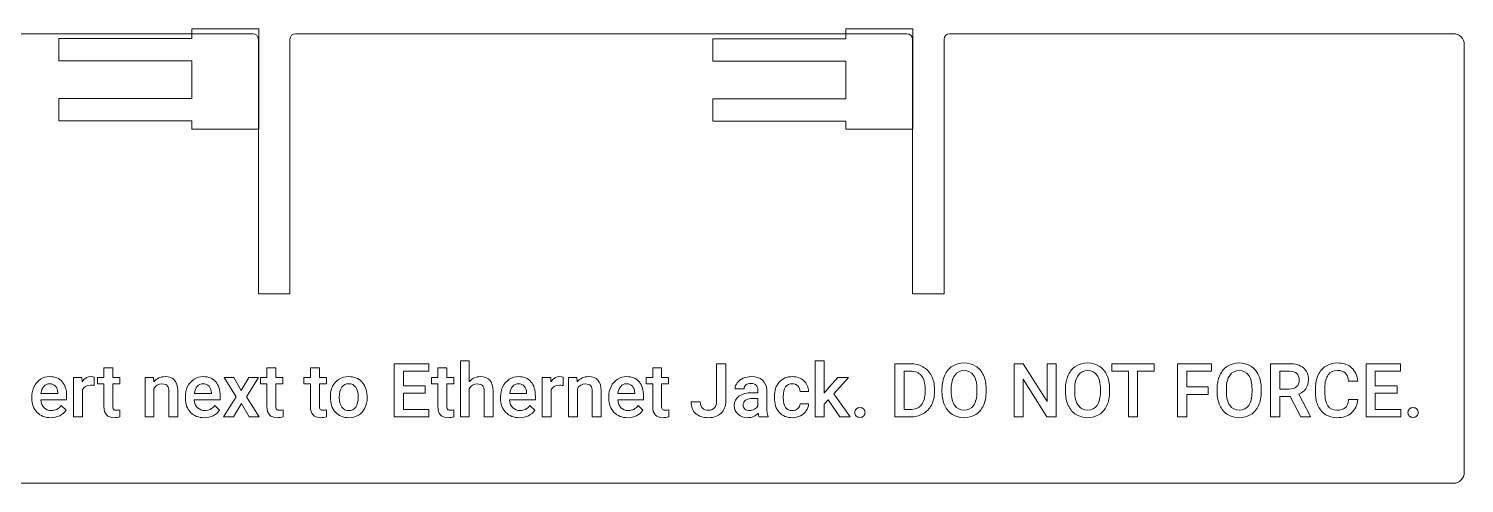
# Model space of a CAD drawing. Header units: millimetres. Extents: x -17 to 102, y 17 to 38.
# Drawn here: x 38.2 to 102.5, y 17.5 to 37.8 of the extents above; entities that cross this region are included whole.
import ezdxf

# ---------------------------------------------------------------- set-up
doc = ezdxf.new("R2010")
doc.units = ezdxf.units.MM
doc.header["$MEASUREMENT"] = 0
doc.layers.add('Layer 1', color=7, linetype='Continuous')

# ---------------------------------------------------------------- blocks, each defined once
blk = doc.blocks.new('block 2')
at = {"layer": 'Layer 1', "color": 5, "lineweight": 9}
blk.add_lwpolyline([(68.853, 34.651), (68.853, 33.651), (74.803, 33.651), (74.803, 33.288), (77.803, 33.288), (77.803, 37.774), (74.803, 37.774), (74.803, 37.335), (68.853, 37.335), (68.853, 36.335), (74.803, 36.335), (74.803, 34.651), (68.853, 34.651)], dxfattribs=at)
blk = doc.blocks.new('block 3')
at = {"layer": 'Layer 1', "color": 5, "lineweight": 9}
blk.add_lwpolyline([(39.579, 34.658), (39.579, 33.658), (45.529, 33.658), (45.529, 33.295), (48.529, 33.295), (48.529, 37.782), (45.529, 37.782), (45.529, 37.343), (39.58, 37.343), (39.58, 36.343), (45.529, 36.343), (45.529, 34.658), (39.579, 34.658)], dxfattribs=at)

msp = doc.modelspace()

# ---------------------------------------------------------------- linework, layer by layer
at = {"layer": 'Layer 1', "color": 1, "lineweight": 9}
for points in [[(55.976, 21.481), (54.998, 21.481), (54.998, 20.748), (56.142, 20.748), (56.142, 20.417), (54.584, 20.417), (54.584, 22.8), (56.13, 22.8), (56.13, 22.466), (54.998, 22.466), (54.998, 21.808), (55.976, 21.808), (55.976, 21.481)], [(74.007, 21.177), (73.83, 20.995), (73.83, 20.417), (73.432, 20.417), (73.432, 22.931), (73.83, 22.931), (73.83, 21.481), (73.954, 21.637), (74.443, 22.188), (74.921, 22.188), (74.264, 21.45), (74.991, 20.417), (74.532, 20.417), (74.007, 21.177)], [(84.218, 20.417), (83.804, 20.417), (82.742, 22.108), (82.742, 20.417), (82.328, 20.417), (82.328, 22.8), (82.742, 22.8), (83.807, 21.103), (83.807, 22.8), (84.218, 22.8), (84.218, 20.417)], [(88.603, 22.466), (87.861, 22.466), (87.861, 20.417), (87.45, 20.417), (87.45, 22.466), (86.713, 22.466), (86.713, 22.8), (88.603, 22.8), (88.603, 22.466)], [(91.025, 21.427), (90.067, 21.427), (90.067, 20.417), (89.652, 20.417), (89.652, 22.8), (91.166, 22.8), (91.166, 22.466), (90.067, 22.466), (90.067, 21.758), (91.025, 21.758), (91.025, 21.427)], [(99.479, 21.481), (98.5, 21.481), (98.5, 20.748), (99.644, 20.748), (99.644, 20.417), (98.086, 20.417), (98.086, 22.8), (99.633, 22.8), (99.633, 22.466), (98.5, 22.466), (98.5, 21.808), (99.479, 21.808), (99.479, 21.481)], [(47.739, 21.605), (48.076, 22.188), (48.518, 22.188), (47.976, 21.316), (48.536, 20.417), (48.097, 20.417), (47.744, 21.023), (47.392, 20.417), (46.95, 20.417), (47.51, 21.316), (46.969, 22.188), (47.408, 22.188), (47.739, 21.605)]]:
    msp.add_lwpolyline(points, dxfattribs=at)
at = {"layer": 'Layer 1', "color": 7, "lineweight": 9}
msp.add_open_spline([(101.982, 17.452), (101.982, 17.452), (-16.962, 17.452), (-16.962, 17.452), (-17.239, 17.452), (-17.462, 17.676), (-17.462, 17.952), (-17.462, 17.952), (-17.462, 37.06), (-17.462, 37.06), (-17.462, 37.336), (-17.239, 37.56), (-16.962, 37.56), (-16.962, 37.56), (18.976, 37.56), (18.976, 37.56), (19.115, 37.56), (19.226, 37.448), (19.226, 37.31), (19.226, 37.31), (19.226, 25.918), (19.226, 25.918), (19.226, 25.918), (20.638, 25.918), (20.638, 25.918), (20.638, 25.918), (20.638, 37.31), (20.638, 37.31), (20.638, 37.448), (20.749, 37.56), (20.888, 37.56), (20.888, 37.56), (48.257, 37.56), (48.257, 37.56), (48.395, 37.56), (48.507, 37.448), (48.507, 37.31), (48.507, 37.31), (48.507, 25.918), (48.507, 25.918), (48.507, 25.918), (49.918, 25.918), (49.918, 25.918), (49.918, 25.918), (49.918, 37.31), (49.918, 37.31), (49.918, 37.448), (50.03, 37.56), (50.168, 37.56), (50.168, 37.56), (77.538, 37.56), (77.538, 37.56), (77.676, 37.56), (77.788, 37.448), (77.788, 37.31), (77.788, 37.31), (77.788, 25.918), (77.788, 25.918), (77.788, 25.918), (79.199, 25.918), (79.199, 25.918), (79.199, 25.918), (79.199, 37.31), (79.199, 37.31), (79.199, 37.448), (79.311, 37.56), (79.449, 37.56), (79.449, 37.56), (101.982, 37.56), (101.982, 37.56), (102.258, 37.56), (102.482, 37.336), (102.482, 37.06), (102.482, 37.06), (102.482, 17.952), (102.482, 17.952), (102.482, 17.676), (102.258, 17.452), (101.982, 17.452)], degree=3, knots=[0, 0, 0, 0, 1, 1, 1, 2, 2, 2, 3, 3, 3, 4, 4, 4, 5, 5, 5, 6, 6, 6, 7, 7, 7, 8, 8, 8, 9, 9, 9, 10, 10, 10, 11, 11, 11, 12, 12, 12, 13, 13, 13, 14, 14, 14, 15, 15, 15, 16, 16, 16, 17, 17, 17, 18, 18, 18, 19, 19, 19, 20, 20, 20, 21, 21, 21, 22, 22, 22, 23, 23, 23, 24, 24, 24, 25, 25, 25, 26, 26, 26, 26], dxfattribs=at)
at = {"layer": 'Layer 1', "color": 1, "lineweight": 9}
for points, knots in [([(41.99, 22.618), (41.99, 22.618), (41.99, 22.188), (41.99, 22.188), (41.99, 22.188), (42.303, 22.188), (42.303, 22.188), (42.303, 22.188), (42.303, 21.893), (42.303, 21.893), (42.303, 21.893), (41.99, 21.893), (41.99, 21.893), (41.99, 21.893), (41.99, 20.905), (41.99, 20.905), (41.99, 20.837), (42.003, 20.788), (42.03, 20.758), (42.057, 20.728), (42.105, 20.714), (42.173, 20.714), (42.219, 20.714), (42.266, 20.719), (42.312, 20.73), (42.312, 20.73), (42.312, 20.422), (42.312, 20.422), (42.222, 20.397), (42.135, 20.385), (42.051, 20.385), (41.745, 20.385), (41.592, 20.553), (41.592, 20.89), (41.592, 20.89), (41.592, 21.893), (41.592, 21.893), (41.592, 21.893), (41.301, 21.893), (41.301, 21.893), (41.301, 21.893), (41.301, 22.188), (41.301, 22.188), (41.301, 22.188), (41.592, 22.188), (41.592, 22.188), (41.592, 22.188), (41.592, 22.618), (41.592, 22.618), (41.592, 22.618), (41.99, 22.618), (41.99, 22.618)], [0, 0, 0, 0, 1, 1, 1, 2, 2, 2, 3, 3, 3, 4, 4, 4, 5, 5, 5, 6, 6, 6, 7, 7, 7, 8, 8, 8, 9, 9, 9, 10, 10, 10, 11, 11, 11, 12, 12, 12, 13, 13, 13, 14, 14, 14, 15, 15, 15, 16, 16, 16, 17, 17, 17, 17]), ([(49.287, 22.618), (49.287, 22.618), (49.287, 22.188), (49.287, 22.188), (49.287, 22.188), (49.599, 22.188), (49.599, 22.188), (49.599, 22.188), (49.599, 21.893), (49.599, 21.893), (49.599, 21.893), (49.287, 21.893), (49.287, 21.893), (49.287, 21.893), (49.287, 20.905), (49.287, 20.905), (49.287, 20.837), (49.3, 20.788), (49.327, 20.758), (49.354, 20.728), (49.401, 20.714), (49.47, 20.714), (49.516, 20.714), (49.563, 20.719), (49.609, 20.73), (49.609, 20.73), (49.609, 20.422), (49.609, 20.422), (49.519, 20.397), (49.432, 20.385), (49.348, 20.385), (49.042, 20.385), (48.889, 20.553), (48.889, 20.89), (48.889, 20.89), (48.889, 21.893), (48.889, 21.893), (48.889, 21.893), (48.598, 21.893), (48.598, 21.893), (48.598, 21.893), (48.598, 22.188), (48.598, 22.188), (48.598, 22.188), (48.889, 22.188), (48.889, 22.188), (48.889, 22.188), (48.889, 22.618), (48.889, 22.618), (48.889, 22.618), (49.287, 22.618), (49.287, 22.618)], [0, 0, 0, 0, 1, 1, 1, 2, 2, 2, 3, 3, 3, 4, 4, 4, 5, 5, 5, 6, 6, 6, 7, 7, 7, 8, 8, 8, 9, 9, 9, 10, 10, 10, 11, 11, 11, 12, 12, 12, 13, 13, 13, 14, 14, 14, 15, 15, 15, 16, 16, 16, 17, 17, 17, 17]), ([(51.236, 22.618), (51.236, 22.618), (51.236, 22.188), (51.236, 22.188), (51.236, 22.188), (51.548, 22.188), (51.548, 22.188), (51.548, 22.188), (51.548, 21.893), (51.548, 21.893), (51.548, 21.893), (51.236, 21.893), (51.236, 21.893), (51.236, 21.893), (51.236, 20.905), (51.236, 20.905), (51.236, 20.837), (51.249, 20.788), (51.276, 20.758), (51.303, 20.728), (51.35, 20.714), (51.419, 20.714), (51.465, 20.714), (51.511, 20.719), (51.558, 20.73), (51.558, 20.73), (51.558, 20.422), (51.558, 20.422), (51.468, 20.397), (51.38, 20.385), (51.296, 20.385), (50.991, 20.385), (50.838, 20.553), (50.838, 20.89), (50.838, 20.89), (50.838, 21.893), (50.838, 21.893), (50.838, 21.893), (50.547, 21.893), (50.547, 21.893), (50.547, 21.893), (50.547, 22.188), (50.547, 22.188), (50.547, 22.188), (50.838, 22.188), (50.838, 22.188), (50.838, 22.188), (50.838, 22.618), (50.838, 22.618), (50.838, 22.618), (51.236, 22.618), (51.236, 22.618)], [0, 0, 0, 0, 1, 1, 1, 2, 2, 2, 3, 3, 3, 4, 4, 4, 5, 5, 5, 6, 6, 6, 7, 7, 7, 8, 8, 8, 9, 9, 9, 10, 10, 10, 11, 11, 11, 12, 12, 12, 13, 13, 13, 14, 14, 14, 15, 15, 15, 16, 16, 16, 17, 17, 17, 17]), ([(56.939, 22.618), (56.939, 22.618), (56.939, 22.188), (56.939, 22.188), (56.939, 22.188), (57.251, 22.188), (57.251, 22.188), (57.251, 22.188), (57.251, 21.893), (57.251, 21.893), (57.251, 21.893), (56.939, 21.893), (56.939, 21.893), (56.939, 21.893), (56.939, 20.905), (56.939, 20.905), (56.939, 20.837), (56.952, 20.788), (56.979, 20.758), (57.006, 20.728), (57.053, 20.714), (57.122, 20.714), (57.168, 20.714), (57.214, 20.719), (57.261, 20.73), (57.261, 20.73), (57.261, 20.422), (57.261, 20.422), (57.171, 20.397), (57.083, 20.385), (56.999, 20.385), (56.694, 20.385), (56.541, 20.553), (56.541, 20.89), (56.541, 20.89), (56.541, 21.893), (56.541, 21.893), (56.541, 21.893), (56.25, 21.893), (56.25, 21.893), (56.25, 21.893), (56.25, 22.188), (56.25, 22.188), (56.25, 22.188), (56.541, 22.188), (56.541, 22.188), (56.541, 22.188), (56.541, 22.618), (56.541, 22.618), (56.541, 22.618), (56.939, 22.618), (56.939, 22.618)], [0, 0, 0, 0, 1, 1, 1, 2, 2, 2, 3, 3, 3, 4, 4, 4, 5, 5, 5, 6, 6, 6, 7, 7, 7, 8, 8, 8, 9, 9, 9, 10, 10, 10, 11, 11, 11, 12, 12, 12, 13, 13, 13, 14, 14, 14, 15, 15, 15, 16, 16, 16, 17, 17, 17, 17]), ([(57.947, 21.995), (58.077, 22.145), (58.241, 22.221), (58.439, 22.221), (58.817, 22.221), (59.008, 22.005), (59.014, 21.574), (59.014, 21.574), (59.014, 20.417), (59.014, 20.417), (59.014, 20.417), (58.616, 20.417), (58.616, 20.417), (58.616, 20.417), (58.616, 21.56), (58.616, 21.56), (58.616, 21.682), (58.59, 21.768), (58.537, 21.819), (58.484, 21.87), (58.406, 21.895), (58.303, 21.895), (58.144, 21.895), (58.025, 21.824), (57.947, 21.682), (57.947, 21.682), (57.947, 20.417), (57.947, 20.417), (57.947, 20.417), (57.549, 20.417), (57.549, 20.417), (57.549, 20.417), (57.549, 22.931), (57.549, 22.931), (57.549, 22.931), (57.947, 22.931), (57.947, 22.931), (57.947, 22.931), (57.947, 21.995), (57.947, 21.995)], [0, 0, 0, 0, 1, 1, 1, 2, 2, 2, 3, 3, 3, 4, 4, 4, 5, 5, 5, 6, 6, 6, 7, 7, 7, 8, 8, 8, 9, 9, 9, 10, 10, 10, 11, 11, 11, 12, 12, 12, 13, 13, 13, 13]), ([(66.553, 22.618), (66.553, 22.618), (66.553, 22.188), (66.553, 22.188), (66.553, 22.188), (66.865, 22.188), (66.865, 22.188), (66.865, 22.188), (66.865, 21.893), (66.865, 21.893), (66.865, 21.893), (66.553, 21.893), (66.553, 21.893), (66.553, 21.893), (66.553, 20.905), (66.553, 20.905), (66.553, 20.837), (66.566, 20.788), (66.593, 20.758), (66.62, 20.728), (66.667, 20.714), (66.736, 20.714), (66.782, 20.714), (66.828, 20.719), (66.875, 20.73), (66.875, 20.73), (66.875, 20.422), (66.875, 20.422), (66.785, 20.397), (66.697, 20.385), (66.613, 20.385), (66.308, 20.385), (66.155, 20.553), (66.155, 20.89), (66.155, 20.89), (66.155, 21.893), (66.155, 21.893), (66.155, 21.893), (65.864, 21.893), (65.864, 21.893), (65.864, 21.893), (65.864, 22.188), (65.864, 22.188), (65.864, 22.188), (66.155, 22.188), (66.155, 22.188), (66.155, 22.188), (66.155, 22.618), (66.155, 22.618), (66.155, 22.618), (66.553, 22.618), (66.553, 22.618)], [0, 0, 0, 0, 1, 1, 1, 2, 2, 2, 3, 3, 3, 4, 4, 4, 5, 5, 5, 6, 6, 6, 7, 7, 7, 8, 8, 8, 9, 9, 9, 10, 10, 10, 11, 11, 11, 12, 12, 12, 13, 13, 13, 14, 14, 14, 15, 15, 15, 16, 16, 16, 17, 17, 17, 17]), ([(69.017, 22.8), (69.017, 22.8), (69.429, 22.8), (69.429, 22.8), (69.429, 22.8), (69.429, 21.129), (69.429, 21.129), (69.429, 20.901), (69.358, 20.72), (69.216, 20.586), (69.073, 20.452), (68.885, 20.385), (68.652, 20.385), (68.403, 20.385), (68.211, 20.447), (68.076, 20.573), (67.941, 20.698), (67.873, 20.873), (67.873, 21.096), (67.873, 21.096), (68.286, 21.096), (68.286, 21.096), (68.286, 20.97), (68.317, 20.875), (68.38, 20.811), (68.442, 20.747), (68.533, 20.715), (68.652, 20.715), (68.763, 20.715), (68.852, 20.752), (68.918, 20.826), (68.984, 20.899), (69.017, 21.001), (69.017, 21.131), (69.017, 21.131), (69.017, 22.8), (69.017, 22.8)], [0, 0, 0, 0, 1, 1, 1, 2, 2, 2, 3, 3, 3, 4, 4, 4, 5, 5, 5, 6, 6, 6, 7, 7, 7, 8, 8, 8, 9, 9, 9, 10, 10, 10, 11, 11, 11, 12, 12, 12, 12]), ([(76.99, 20.417), (76.99, 20.417), (76.99, 22.8), (76.99, 22.8), (76.99, 22.8), (77.693, 22.8), (77.693, 22.8), (77.904, 22.8), (78.091, 22.753), (78.254, 22.659), (78.417, 22.565), (78.543, 22.432), (78.633, 22.26), (78.722, 22.088), (78.767, 21.89), (78.767, 21.668), (78.767, 21.668), (78.767, 21.548), (78.767, 21.548), (78.767, 21.322), (78.722, 21.124), (78.632, 20.952), (78.542, 20.781), (78.413, 20.649), (78.247, 20.557), (78.081, 20.464), (77.89, 20.417), (77.675, 20.417), (77.675, 20.417), (76.99, 20.417), (76.99, 20.417)], [0, 0, 0, 0, 1, 1, 1, 2, 2, 2, 3, 3, 3, 4, 4, 4, 5, 5, 5, 6, 6, 6, 7, 7, 7, 8, 8, 8, 9, 9, 9, 10, 10, 10, 10]), ([(81.081, 21.547), (81.081, 21.313), (81.04, 21.108), (80.96, 20.932), (80.879, 20.756), (80.764, 20.621), (80.614, 20.526), (80.464, 20.432), (80.291, 20.385), (80.096, 20.385), (79.902, 20.385), (79.731, 20.432), (79.579, 20.526), (79.428, 20.621), (79.312, 20.755), (79.229, 20.93), (79.147, 21.104), (79.105, 21.306), (79.104, 21.534), (79.104, 21.534), (79.104, 21.668), (79.104, 21.668), (79.104, 21.9), (79.145, 22.105), (79.228, 22.283), (79.31, 22.461), (79.426, 22.597), (79.576, 22.691), (79.726, 22.786), (79.898, 22.833), (80.093, 22.833), (80.287, 22.833), (80.459, 22.786), (80.609, 22.693), (80.759, 22.599), (80.875, 22.465), (80.957, 22.29), (81.038, 22.115), (81.08, 21.911), (81.081, 21.679), (81.081, 21.679), (81.081, 21.547), (81.081, 21.547)], [0, 0, 0, 0, 1, 1, 1, 2, 2, 2, 3, 3, 3, 4, 4, 4, 5, 5, 5, 6, 6, 6, 7, 7, 7, 8, 8, 8, 9, 9, 9, 10, 10, 10, 11, 11, 11, 12, 12, 12, 13, 13, 13, 14, 14, 14, 14]), ([(86.608, 21.547), (86.608, 21.313), (86.568, 21.108), (86.487, 20.932), (86.407, 20.756), (86.291, 20.621), (86.141, 20.526), (85.991, 20.432), (85.819, 20.385), (85.623, 20.385), (85.43, 20.385), (85.258, 20.432), (85.107, 20.526), (84.956, 20.621), (84.839, 20.755), (84.757, 20.93), (84.675, 21.104), (84.633, 21.306), (84.632, 21.534), (84.632, 21.534), (84.632, 21.668), (84.632, 21.668), (84.632, 21.9), (84.673, 22.105), (84.755, 22.283), (84.838, 22.461), (84.954, 22.597), (85.104, 22.691), (85.254, 22.786), (85.426, 22.833), (85.62, 22.833), (85.814, 22.833), (85.986, 22.786), (86.136, 22.693), (86.286, 22.599), (86.402, 22.465), (86.484, 22.29), (86.566, 22.115), (86.607, 21.911), (86.608, 21.679), (86.608, 21.679), (86.608, 21.547), (86.608, 21.547)], [0, 0, 0, 0, 1, 1, 1, 2, 2, 2, 3, 3, 3, 4, 4, 4, 5, 5, 5, 6, 6, 6, 7, 7, 7, 8, 8, 8, 9, 9, 9, 10, 10, 10, 11, 11, 11, 12, 12, 12, 13, 13, 13, 14, 14, 14, 14]), ([(93.394, 21.547), (93.394, 21.313), (93.354, 21.108), (93.274, 20.932), (93.193, 20.756), (93.078, 20.621), (92.927, 20.526), (92.777, 20.432), (92.605, 20.385), (92.41, 20.385), (92.216, 20.385), (92.044, 20.432), (91.893, 20.526), (91.742, 20.621), (91.625, 20.755), (91.543, 20.93), (91.461, 21.104), (91.419, 21.306), (91.418, 21.534), (91.418, 21.534), (91.418, 21.668), (91.418, 21.668), (91.418, 21.9), (91.459, 22.105), (91.541, 22.283), (91.624, 22.461), (91.74, 22.597), (91.89, 22.691), (92.04, 22.786), (92.212, 22.833), (92.406, 22.833), (92.6, 22.833), (92.773, 22.786), (92.922, 22.693), (93.072, 22.599), (93.188, 22.465), (93.27, 22.29), (93.352, 22.115), (93.393, 21.911), (93.394, 21.679), (93.394, 21.679), (93.394, 21.547), (93.394, 21.547)], [0, 0, 0, 0, 1, 1, 1, 2, 2, 2, 3, 3, 3, 4, 4, 4, 5, 5, 5, 6, 6, 6, 7, 7, 7, 8, 8, 8, 9, 9, 9, 10, 10, 10, 11, 11, 11, 12, 12, 12, 13, 13, 13, 14, 14, 14, 14]), ([(94.683, 21.334), (94.683, 21.334), (94.221, 21.334), (94.221, 21.334), (94.221, 21.334), (94.221, 20.417), (94.221, 20.417), (94.221, 20.417), (93.807, 20.417), (93.807, 20.417), (93.807, 20.417), (93.807, 22.8), (93.807, 22.8), (93.807, 22.8), (94.645, 22.8), (94.645, 22.8), (94.92, 22.8), (95.132, 22.738), (95.282, 22.615), (95.431, 22.492), (95.506, 22.313), (95.506, 22.079), (95.506, 21.92), (95.467, 21.786), (95.391, 21.679), (95.313, 21.571), (95.206, 21.489), (95.069, 21.431), (95.069, 21.431), (95.604, 20.439), (95.604, 20.439), (95.604, 20.439), (95.604, 20.417), (95.604, 20.417), (95.604, 20.417), (95.16, 20.417), (95.16, 20.417), (95.16, 20.417), (94.683, 21.334), (94.683, 21.334)], [0, 0, 0, 0, 1, 1, 1, 2, 2, 2, 3, 3, 3, 4, 4, 4, 5, 5, 5, 6, 6, 6, 7, 7, 7, 8, 8, 8, 9, 9, 9, 10, 10, 10, 11, 11, 11, 12, 12, 12, 13, 13, 13, 13]), ([(97.717, 21.193), (97.693, 20.939), (97.599, 20.741), (97.435, 20.598), (97.272, 20.456), (97.054, 20.385), (96.782, 20.385), (96.593, 20.385), (96.425, 20.43), (96.281, 20.52), (96.136, 20.61), (96.025, 20.737), (95.946, 20.903), (95.868, 21.069), (95.827, 21.262), (95.823, 21.481), (95.823, 21.481), (95.823, 21.704), (95.823, 21.704), (95.823, 21.928), (95.863, 22.126), (95.943, 22.298), (96.022, 22.469), (96.137, 22.601), (96.286, 22.694), (96.435, 22.786), (96.607, 22.833), (96.802, 22.833), (97.065, 22.833), (97.276, 22.761), (97.437, 22.619), (97.597, 22.477), (97.691, 22.275), (97.717, 22.015), (97.717, 22.015), (97.304, 22.015), (97.304, 22.015), (97.285, 22.186), (97.235, 22.309), (97.155, 22.385), (97.075, 22.461), (96.957, 22.499), (96.802, 22.499), (96.622, 22.499), (96.484, 22.433), (96.387, 22.301), (96.291, 22.17), (96.241, 21.977), (96.239, 21.722), (96.239, 21.722), (96.239, 21.511), (96.239, 21.511), (96.239, 21.253), (96.285, 21.057), (96.377, 20.922), (96.47, 20.786), (96.605, 20.718), (96.782, 20.718), (96.945, 20.718), (97.067, 20.755), (97.149, 20.828), (97.231, 20.901), (97.283, 21.023), (97.304, 21.193), (97.304, 21.193), (97.717, 21.193), (97.717, 21.193)], [0, 0, 0, 0, 1, 1, 1, 2, 2, 2, 3, 3, 3, 4, 4, 4, 5, 5, 5, 6, 6, 6, 7, 7, 7, 8, 8, 8, 9, 9, 9, 10, 10, 10, 11, 11, 11, 12, 12, 12, 13, 13, 13, 14, 14, 14, 15, 15, 15, 16, 16, 16, 17, 17, 17, 18, 18, 18, 19, 19, 19, 20, 20, 20, 21, 21, 21, 22, 22, 22, 22]), ([(39.213, 20.385), (38.961, 20.385), (38.757, 20.464), (38.6, 20.623), (38.444, 20.782), (38.365, 20.993), (38.365, 21.257), (38.365, 21.257), (38.365, 21.306), (38.365, 21.306), (38.365, 21.483), (38.4, 21.641), (38.468, 21.78), (38.536, 21.919), (38.632, 22.027), (38.755, 22.104), (38.878, 22.182), (39.016, 22.221), (39.167, 22.221), (39.408, 22.221), (39.595, 22.144), (39.726, 21.99), (39.858, 21.836), (39.923, 21.618), (39.923, 21.337), (39.923, 21.337), (39.923, 21.177), (39.923, 21.177), (39.923, 21.177), (38.766, 21.177), (38.766, 21.177), (38.779, 21.031), (38.827, 20.915), (38.913, 20.83), (38.998, 20.745), (39.106, 20.702), (39.236, 20.702), (39.418, 20.702), (39.567, 20.776), (39.681, 20.923), (39.681, 20.923), (39.896, 20.718), (39.896, 20.718), (39.825, 20.613), (39.73, 20.53), (39.612, 20.472), (39.493, 20.414), (39.36, 20.385), (39.213, 20.385)], [0, 0, 0, 0, 1, 1, 1, 2, 2, 2, 3, 3, 3, 4, 4, 4, 5, 5, 5, 6, 6, 6, 7, 7, 7, 8, 8, 8, 9, 9, 9, 10, 10, 10, 11, 11, 11, 12, 12, 12, 13, 13, 13, 14, 14, 14, 15, 15, 15, 16, 16, 16, 16]), ([(39.166, 21.902), (39.057, 21.902), (38.969, 21.863), (38.902, 21.787), (38.834, 21.711), (38.792, 21.604), (38.773, 21.468), (38.773, 21.468), (39.531, 21.468), (39.531, 21.468), (39.531, 21.468), (39.531, 21.497), (39.531, 21.497), (39.522, 21.63), (39.486, 21.731), (39.424, 21.799), (39.362, 21.867), (39.276, 21.902), (39.166, 21.902)], [0, 0, 0, 0, 1, 1, 1, 2, 2, 2, 3, 3, 3, 4, 4, 4, 5, 5, 5, 6, 6, 6, 6]), ([(41.159, 21.825), (41.106, 21.833), (41.052, 21.838), (40.997, 21.838), (40.815, 21.838), (40.692, 21.768), (40.629, 21.628), (40.629, 21.628), (40.629, 20.417), (40.629, 20.417), (40.629, 20.417), (40.231, 20.417), (40.231, 20.417), (40.231, 20.417), (40.231, 22.188), (40.231, 22.188), (40.231, 22.188), (40.611, 22.188), (40.611, 22.188), (40.611, 22.188), (40.62, 21.99), (40.62, 21.99), (40.716, 22.144), (40.85, 22.221), (41.02, 22.221), (41.076, 22.221), (41.123, 22.213), (41.16, 22.198), (41.16, 22.198), (41.159, 21.825), (41.159, 21.825)], [0, 0, 0, 0, 1, 1, 1, 2, 2, 2, 3, 3, 3, 4, 4, 4, 5, 5, 5, 6, 6, 6, 7, 7, 7, 8, 8, 8, 9, 9, 9, 10, 10, 10, 10]), ([(43.81, 22.188), (43.81, 22.188), (43.821, 21.983), (43.821, 21.983), (43.952, 22.142), (44.124, 22.221), (44.337, 22.221), (44.706, 22.221), (44.893, 22.01), (44.9, 21.587), (44.9, 21.587), (44.9, 20.417), (44.9, 20.417), (44.9, 20.417), (44.502, 20.417), (44.502, 20.417), (44.502, 20.417), (44.502, 21.565), (44.502, 21.565), (44.502, 21.677), (44.478, 21.76), (44.429, 21.814), (44.381, 21.868), (44.301, 21.895), (44.191, 21.895), (44.031, 21.895), (43.911, 21.823), (43.833, 21.678), (43.833, 21.678), (43.833, 20.417), (43.833, 20.417), (43.833, 20.417), (43.435, 20.417), (43.435, 20.417), (43.435, 20.417), (43.435, 22.188), (43.435, 22.188), (43.435, 22.188), (43.81, 22.188), (43.81, 22.188)], [0, 0, 0, 0, 1, 1, 1, 2, 2, 2, 3, 3, 3, 4, 4, 4, 5, 5, 5, 6, 6, 6, 7, 7, 7, 8, 8, 8, 9, 9, 9, 10, 10, 10, 11, 11, 11, 12, 12, 12, 13, 13, 13, 13]), ([(46.084, 20.385), (45.832, 20.385), (45.628, 20.464), (45.471, 20.623), (45.315, 20.782), (45.237, 20.993), (45.237, 21.257), (45.237, 21.257), (45.237, 21.306), (45.237, 21.306), (45.237, 21.483), (45.271, 21.641), (45.339, 21.78), (45.407, 21.919), (45.503, 22.027), (45.626, 22.104), (45.749, 22.182), (45.887, 22.221), (46.039, 22.221), (46.28, 22.221), (46.466, 22.144), (46.597, 21.99), (46.729, 21.836), (46.794, 21.618), (46.794, 21.337), (46.794, 21.337), (46.794, 21.177), (46.794, 21.177), (46.794, 21.177), (45.638, 21.177), (45.638, 21.177), (45.65, 21.031), (45.699, 20.915), (45.784, 20.83), (45.87, 20.745), (45.978, 20.702), (46.107, 20.702), (46.289, 20.702), (46.438, 20.776), (46.552, 20.923), (46.552, 20.923), (46.767, 20.718), (46.767, 20.718), (46.696, 20.613), (46.601, 20.53), (46.483, 20.472), (46.364, 20.414), (46.231, 20.385), (46.084, 20.385)], [0, 0, 0, 0, 1, 1, 1, 2, 2, 2, 3, 3, 3, 4, 4, 4, 5, 5, 5, 6, 6, 6, 7, 7, 7, 8, 8, 8, 9, 9, 9, 10, 10, 10, 11, 11, 11, 12, 12, 12, 13, 13, 13, 14, 14, 14, 15, 15, 15, 16, 16, 16, 16]), ([(46.037, 21.902), (45.928, 21.902), (45.84, 21.863), (45.773, 21.787), (45.705, 21.711), (45.663, 21.604), (45.644, 21.468), (45.644, 21.468), (46.402, 21.468), (46.402, 21.468), (46.402, 21.468), (46.402, 21.497), (46.402, 21.497), (46.393, 21.63), (46.358, 21.731), (46.296, 21.799), (46.233, 21.867), (46.147, 21.902), (46.037, 21.902)], [0, 0, 0, 0, 1, 1, 1, 2, 2, 2, 3, 3, 3, 4, 4, 4, 5, 5, 5, 6, 6, 6, 6]), ([(51.728, 21.319), (51.728, 21.493), (51.763, 21.649), (51.831, 21.788), (51.9, 21.927), (51.996, 22.034), (52.121, 22.109), (52.245, 22.183), (52.388, 22.221), (52.55, 22.221), (52.789, 22.221), (52.982, 22.144), (53.132, 21.99), (53.28, 21.836), (53.361, 21.632), (53.373, 21.378), (53.373, 21.378), (53.375, 21.285), (53.375, 21.285), (53.375, 21.11), (53.341, 20.954), (53.274, 20.817), (53.207, 20.679), (53.111, 20.573), (52.986, 20.498), (52.861, 20.422), (52.717, 20.385), (52.553, 20.385), (52.303, 20.385), (52.103, 20.468), (51.953, 20.634), (51.803, 20.8), (51.728, 21.022), (51.728, 21.299), (51.728, 21.299), (51.728, 21.319), (51.728, 21.319)], [0, 0, 0, 0, 1, 1, 1, 2, 2, 2, 3, 3, 3, 4, 4, 4, 5, 5, 5, 6, 6, 6, 7, 7, 7, 8, 8, 8, 9, 9, 9, 10, 10, 10, 11, 11, 11, 12, 12, 12, 12]), ([(52.126, 21.285), (52.126, 21.103), (52.164, 20.96), (52.239, 20.857), (52.314, 20.754), (52.419, 20.702), (52.553, 20.702), (52.687, 20.702), (52.792, 20.754), (52.866, 20.859), (52.941, 20.964), (52.978, 21.117), (52.978, 21.319), (52.978, 21.498), (52.94, 21.64), (52.863, 21.744), (52.786, 21.849), (52.682, 21.902), (52.55, 21.902), (52.42, 21.902), (52.317, 21.85), (52.24, 21.747), (52.164, 21.644), (52.126, 21.49), (52.126, 21.285)], [0, 0, 0, 0, 1, 1, 1, 2, 2, 2, 3, 3, 3, 4, 4, 4, 5, 5, 5, 6, 6, 6, 7, 7, 7, 8, 8, 8, 8]), ([(60.195, 20.385), (59.943, 20.385), (59.739, 20.464), (59.582, 20.623), (59.425, 20.782), (59.347, 20.993), (59.347, 21.257), (59.347, 21.257), (59.347, 21.306), (59.347, 21.306), (59.347, 21.483), (59.381, 21.641), (59.45, 21.78), (59.518, 21.919), (59.614, 22.027), (59.737, 22.104), (59.86, 22.182), (59.998, 22.221), (60.149, 22.221), (60.39, 22.221), (60.576, 22.144), (60.708, 21.99), (60.839, 21.836), (60.905, 21.618), (60.905, 21.337), (60.905, 21.337), (60.905, 21.177), (60.905, 21.177), (60.905, 21.177), (59.748, 21.177), (59.748, 21.177), (59.76, 21.031), (59.809, 20.915), (59.895, 20.83), (59.98, 20.745), (60.088, 20.702), (60.218, 20.702), (60.4, 20.702), (60.549, 20.776), (60.663, 20.923), (60.663, 20.923), (60.878, 20.718), (60.878, 20.718), (60.807, 20.613), (60.712, 20.53), (60.593, 20.472), (60.475, 20.414), (60.342, 20.385), (60.195, 20.385)], [0, 0, 0, 0, 1, 1, 1, 2, 2, 2, 3, 3, 3, 4, 4, 4, 5, 5, 5, 6, 6, 6, 7, 7, 7, 8, 8, 8, 9, 9, 9, 10, 10, 10, 11, 11, 11, 12, 12, 12, 13, 13, 13, 14, 14, 14, 15, 15, 15, 16, 16, 16, 16]), ([(60.148, 21.902), (60.038, 21.902), (59.951, 21.863), (59.883, 21.787), (59.816, 21.711), (59.773, 21.604), (59.755, 21.468), (59.755, 21.468), (60.512, 21.468), (60.512, 21.468), (60.512, 21.468), (60.512, 21.497), (60.512, 21.497), (60.504, 21.63), (60.468, 21.731), (60.406, 21.799), (60.344, 21.867), (60.258, 21.902), (60.148, 21.902)], [0, 0, 0, 0, 1, 1, 1, 2, 2, 2, 3, 3, 3, 4, 4, 4, 5, 5, 5, 6, 6, 6, 6]), ([(62.141, 21.825), (62.088, 21.833), (62.034, 21.838), (61.979, 21.838), (61.796, 21.838), (61.674, 21.768), (61.61, 21.628), (61.61, 21.628), (61.61, 20.417), (61.61, 20.417), (61.61, 20.417), (61.213, 20.417), (61.213, 20.417), (61.213, 20.417), (61.213, 22.188), (61.213, 22.188), (61.213, 22.188), (61.592, 22.188), (61.592, 22.188), (61.592, 22.188), (61.602, 21.99), (61.602, 21.99), (61.698, 22.144), (61.831, 22.221), (62.001, 22.221), (62.058, 22.221), (62.105, 22.213), (62.142, 22.198), (62.142, 22.198), (62.141, 21.825), (62.141, 21.825)], [0, 0, 0, 0, 1, 1, 1, 2, 2, 2, 3, 3, 3, 4, 4, 4, 5, 5, 5, 6, 6, 6, 7, 7, 7, 8, 8, 8, 9, 9, 9, 10, 10, 10, 10]), ([(62.761, 22.188), (62.761, 22.188), (62.772, 21.983), (62.772, 21.983), (62.903, 22.142), (63.075, 22.221), (63.288, 22.221), (63.656, 22.221), (63.844, 22.01), (63.851, 21.587), (63.851, 21.587), (63.851, 20.417), (63.851, 20.417), (63.851, 20.417), (63.453, 20.417), (63.453, 20.417), (63.453, 20.417), (63.453, 21.565), (63.453, 21.565), (63.453, 21.677), (63.429, 21.76), (63.38, 21.814), (63.332, 21.868), (63.252, 21.895), (63.142, 21.895), (62.982, 21.895), (62.862, 21.823), (62.784, 21.678), (62.784, 21.678), (62.784, 20.417), (62.784, 20.417), (62.784, 20.417), (62.386, 20.417), (62.386, 20.417), (62.386, 20.417), (62.386, 22.188), (62.386, 22.188), (62.386, 22.188), (62.761, 22.188), (62.761, 22.188)], [0, 0, 0, 0, 1, 1, 1, 2, 2, 2, 3, 3, 3, 4, 4, 4, 5, 5, 5, 6, 6, 6, 7, 7, 7, 8, 8, 8, 9, 9, 9, 10, 10, 10, 11, 11, 11, 12, 12, 12, 13, 13, 13, 13]), ([(65.036, 20.385), (64.784, 20.385), (64.579, 20.464), (64.423, 20.623), (64.266, 20.782), (64.188, 20.993), (64.188, 21.257), (64.188, 21.257), (64.188, 21.306), (64.188, 21.306), (64.188, 21.483), (64.222, 21.641), (64.29, 21.78), (64.359, 21.919), (64.454, 22.027), (64.578, 22.104), (64.701, 22.182), (64.838, 22.221), (64.99, 22.221), (65.231, 22.221), (65.417, 22.144), (65.549, 21.99), (65.68, 21.836), (65.746, 21.618), (65.746, 21.337), (65.746, 21.337), (65.746, 21.177), (65.746, 21.177), (65.746, 21.177), (64.589, 21.177), (64.589, 21.177), (64.601, 21.031), (64.65, 20.915), (64.735, 20.83), (64.821, 20.745), (64.929, 20.702), (65.059, 20.702), (65.241, 20.702), (65.389, 20.776), (65.504, 20.923), (65.504, 20.923), (65.718, 20.718), (65.718, 20.718), (65.647, 20.613), (65.553, 20.53), (65.434, 20.472), (65.316, 20.414), (65.183, 20.385), (65.036, 20.385)], [0, 0, 0, 0, 1, 1, 1, 2, 2, 2, 3, 3, 3, 4, 4, 4, 5, 5, 5, 6, 6, 6, 7, 7, 7, 8, 8, 8, 9, 9, 9, 10, 10, 10, 11, 11, 11, 12, 12, 12, 13, 13, 13, 14, 14, 14, 15, 15, 15, 16, 16, 16, 16]), ([(64.988, 21.902), (64.879, 21.902), (64.791, 21.863), (64.724, 21.787), (64.657, 21.711), (64.614, 21.604), (64.596, 21.468), (64.596, 21.468), (65.353, 21.468), (65.353, 21.468), (65.353, 21.468), (65.353, 21.497), (65.353, 21.497), (65.345, 21.63), (65.309, 21.731), (65.247, 21.799), (65.185, 21.867), (65.099, 21.902), (64.988, 21.902)], [0, 0, 0, 0, 1, 1, 1, 2, 2, 2, 3, 3, 3, 4, 4, 4, 5, 5, 5, 6, 6, 6, 6]), ([(70.922, 20.417), (70.905, 20.451), (70.889, 20.506), (70.876, 20.583), (70.75, 20.451), (70.594, 20.385), (70.411, 20.385), (70.233, 20.385), (70.088, 20.435), (69.976, 20.537), (69.864, 20.638), (69.808, 20.764), (69.808, 20.913), (69.808, 21.102), (69.878, 21.247), (70.018, 21.348), (70.158, 21.448), (70.358, 21.499), (70.619, 21.499), (70.619, 21.499), (70.863, 21.499), (70.863, 21.499), (70.863, 21.499), (70.863, 21.615), (70.863, 21.615), (70.863, 21.707), (70.837, 21.78), (70.786, 21.835), (70.735, 21.89), (70.657, 21.918), (70.552, 21.918), (70.462, 21.918), (70.387, 21.895), (70.33, 21.85), (70.272, 21.805), (70.243, 21.747), (70.243, 21.678), (70.243, 21.678), (69.845, 21.678), (69.845, 21.678), (69.845, 21.774), (69.877, 21.865), (69.942, 21.95), (70.006, 22.034), (70.094, 22.101), (70.204, 22.149), (70.315, 22.197), (70.438, 22.221), (70.575, 22.221), (70.782, 22.221), (70.948, 22.169), (71.071, 22.064), (71.194, 21.96), (71.257, 21.814), (71.261, 21.625), (71.261, 21.625), (71.261, 20.827), (71.261, 20.827), (71.261, 20.667), (71.283, 20.54), (71.328, 20.445), (71.328, 20.445), (71.328, 20.417), (71.328, 20.417), (71.328, 20.417), (70.922, 20.417), (70.922, 20.417)], [0, 0, 0, 0, 1, 1, 1, 2, 2, 2, 3, 3, 3, 4, 4, 4, 5, 5, 5, 6, 6, 6, 7, 7, 7, 8, 8, 8, 9, 9, 9, 10, 10, 10, 11, 11, 11, 12, 12, 12, 13, 13, 13, 14, 14, 14, 15, 15, 15, 16, 16, 16, 17, 17, 17, 18, 18, 18, 19, 19, 19, 20, 20, 20, 21, 21, 21, 22, 22, 22, 22]), ([(72.405, 20.702), (72.504, 20.702), (72.586, 20.731), (72.652, 20.789), (72.717, 20.847), (72.752, 20.918), (72.756, 21.003), (72.756, 21.003), (73.131, 21.003), (73.131, 21.003), (73.127, 20.893), (73.092, 20.79), (73.028, 20.695), (72.964, 20.599), (72.876, 20.524), (72.766, 20.468), (72.656, 20.413), (72.537, 20.385), (72.409, 20.385), (72.162, 20.385), (71.965, 20.465), (71.82, 20.625), (71.675, 20.786), (71.603, 21.007), (71.603, 21.29), (71.603, 21.29), (71.603, 21.33), (71.603, 21.33), (71.603, 21.6), (71.675, 21.816), (71.819, 21.978), (71.963, 22.14), (72.159, 22.221), (72.408, 22.221), (72.618, 22.221), (72.79, 22.159), (72.922, 22.037), (73.055, 21.914), (73.125, 21.753), (73.131, 21.553), (73.131, 21.553), (72.756, 21.553), (72.756, 21.553), (72.752, 21.654), (72.717, 21.738), (72.652, 21.803), (72.587, 21.869), (72.505, 21.902), (72.405, 21.902), (72.276, 21.902), (72.176, 21.855), (72.107, 21.762), (72.037, 21.668), (72.001, 21.527), (72, 21.337), (72, 21.337), (72, 21.273), (72, 21.273), (72, 21.081), (72.035, 20.938), (72.104, 20.844), (72.173, 20.749), (72.274, 20.702), (72.405, 20.702)], [0, 0, 0, 0, 1, 1, 1, 2, 2, 2, 3, 3, 3, 4, 4, 4, 5, 5, 5, 6, 6, 6, 7, 7, 7, 8, 8, 8, 9, 9, 9, 10, 10, 10, 11, 11, 11, 12, 12, 12, 13, 13, 13, 14, 14, 14, 15, 15, 15, 16, 16, 16, 17, 17, 17, 18, 18, 18, 19, 19, 19, 20, 20, 20, 21, 21, 21, 21]), ([(77.404, 22.466), (77.404, 22.466), (77.404, 20.748), (77.404, 20.748), (77.404, 20.748), (77.673, 20.748), (77.673, 20.748), (77.891, 20.748), (78.057, 20.816), (78.174, 20.952), (78.29, 21.087), (78.349, 21.282), (78.351, 21.537), (78.351, 21.537), (78.351, 21.669), (78.351, 21.669), (78.351, 21.928), (78.295, 22.125), (78.183, 22.262), (78.07, 22.398), (77.907, 22.466), (77.693, 22.466), (77.693, 22.466), (77.404, 22.466), (77.404, 22.466)], [0, 0, 0, 0, 1, 1, 1, 2, 2, 2, 3, 3, 3, 4, 4, 4, 5, 5, 5, 6, 6, 6, 7, 7, 7, 8, 8, 8, 8]), ([(80.667, 21.671), (80.667, 21.935), (80.617, 22.137), (80.517, 22.278), (80.417, 22.419), (80.276, 22.489), (80.093, 22.489), (79.913, 22.489), (79.774, 22.419), (79.673, 22.279), (79.572, 22.139), (79.52, 21.94), (79.518, 21.684), (79.518, 21.684), (79.518, 21.547), (79.518, 21.547), (79.518, 21.285), (79.569, 21.082), (79.671, 20.939), (79.773, 20.796), (79.915, 20.725), (80.096, 20.725), (80.279, 20.725), (80.42, 20.795), (80.519, 20.934), (80.617, 21.074), (80.667, 21.278), (80.667, 21.547), (80.667, 21.547), (80.667, 21.671), (80.667, 21.671)], [0, 0, 0, 0, 1, 1, 1, 2, 2, 2, 3, 3, 3, 4, 4, 4, 5, 5, 5, 6, 6, 6, 7, 7, 7, 8, 8, 8, 9, 9, 9, 10, 10, 10, 10]), ([(86.195, 21.671), (86.195, 21.935), (86.145, 22.137), (86.045, 22.278), (85.945, 22.419), (85.804, 22.489), (85.62, 22.489), (85.441, 22.489), (85.301, 22.419), (85.2, 22.279), (85.099, 22.139), (85.048, 21.94), (85.046, 21.684), (85.046, 21.684), (85.046, 21.547), (85.046, 21.547), (85.046, 21.285), (85.097, 21.082), (85.199, 20.939), (85.301, 20.796), (85.442, 20.725), (85.623, 20.725), (85.807, 20.725), (85.948, 20.795), (86.046, 20.934), (86.145, 21.074), (86.195, 21.278), (86.195, 21.547), (86.195, 21.547), (86.195, 21.671), (86.195, 21.671)], [0, 0, 0, 0, 1, 1, 1, 2, 2, 2, 3, 3, 3, 4, 4, 4, 5, 5, 5, 6, 6, 6, 7, 7, 7, 8, 8, 8, 9, 9, 9, 10, 10, 10, 10]), ([(92.981, 21.671), (92.981, 21.935), (92.931, 22.137), (92.831, 22.278), (92.731, 22.419), (92.59, 22.489), (92.406, 22.489), (92.227, 22.489), (92.087, 22.419), (91.986, 22.279), (91.886, 22.139), (91.834, 21.94), (91.832, 21.684), (91.832, 21.684), (91.832, 21.547), (91.832, 21.547), (91.832, 21.285), (91.883, 21.082), (91.985, 20.939), (92.087, 20.796), (92.228, 20.725), (92.41, 20.725), (92.593, 20.725), (92.734, 20.795), (92.833, 20.934), (92.931, 21.074), (92.981, 21.278), (92.981, 21.547), (92.981, 21.547), (92.981, 21.671), (92.981, 21.671)], [0, 0, 0, 0, 1, 1, 1, 2, 2, 2, 3, 3, 3, 4, 4, 4, 5, 5, 5, 6, 6, 6, 7, 7, 7, 8, 8, 8, 9, 9, 9, 10, 10, 10, 10]), ([(94.221, 21.668), (94.221, 21.668), (94.647, 21.668), (94.647, 21.668), (94.786, 21.668), (94.895, 21.703), (94.974, 21.773), (95.053, 21.844), (95.092, 21.94), (95.092, 22.062), (95.092, 22.19), (95.055, 22.288), (94.983, 22.358), (94.91, 22.428), (94.802, 22.464), (94.658, 22.466), (94.658, 22.466), (94.221, 22.466), (94.221, 22.466), (94.221, 22.466), (94.221, 21.668), (94.221, 21.668)], [0, 0, 0, 0, 1, 1, 1, 2, 2, 2, 3, 3, 3, 4, 4, 4, 5, 5, 5, 6, 6, 6, 7, 7, 7, 7]), ([(70.485, 20.704), (70.563, 20.704), (70.637, 20.723), (70.707, 20.761), (70.776, 20.799), (70.828, 20.85), (70.863, 20.915), (70.863, 20.915), (70.863, 21.249), (70.863, 21.249), (70.863, 21.249), (70.649, 21.249), (70.649, 21.249), (70.501, 21.249), (70.391, 21.223), (70.316, 21.172), (70.242, 21.121), (70.205, 21.048), (70.205, 20.954), (70.205, 20.878), (70.23, 20.817), (70.281, 20.772), (70.332, 20.726), (70.4, 20.704), (70.485, 20.704)], [0, 0, 0, 0, 1, 1, 1, 2, 2, 2, 3, 3, 3, 4, 4, 4, 5, 5, 5, 6, 6, 6, 7, 7, 7, 8, 8, 8, 8]), ([(75.429, 20.836), (75.503, 20.836), (75.56, 20.815), (75.601, 20.773), (75.641, 20.731), (75.661, 20.678), (75.661, 20.615), (75.661, 20.553), (75.641, 20.502), (75.601, 20.461), (75.56, 20.42), (75.503, 20.399), (75.429, 20.399), (75.358, 20.399), (75.302, 20.419), (75.26, 20.46), (75.218, 20.5), (75.198, 20.552), (75.198, 20.615), (75.198, 20.678), (75.218, 20.731), (75.258, 20.773), (75.299, 20.815), (75.356, 20.836), (75.429, 20.836)], [0, 0, 0, 0, 1, 1, 1, 2, 2, 2, 3, 3, 3, 4, 4, 4, 5, 5, 5, 6, 6, 6, 7, 7, 7, 8, 8, 8, 8]), ([(100.191, 20.836), (100.265, 20.836), (100.323, 20.815), (100.363, 20.773), (100.403, 20.731), (100.423, 20.678), (100.423, 20.615), (100.423, 20.553), (100.403, 20.502), (100.363, 20.461), (100.323, 20.42), (100.265, 20.399), (100.191, 20.399), (100.12, 20.399), (100.064, 20.419), (100.022, 20.46), (99.981, 20.5), (99.96, 20.552), (99.96, 20.615), (99.96, 20.678), (99.98, 20.731), (100.021, 20.773), (100.061, 20.815), (100.118, 20.836), (100.191, 20.836)], [0, 0, 0, 0, 1, 1, 1, 2, 2, 2, 3, 3, 3, 4, 4, 4, 5, 5, 5, 6, 6, 6, 7, 7, 7, 8, 8, 8, 8])]:
    msp.add_open_spline(points, degree=3, knots=knots, dxfattribs=at)

# ---------------------------------------------------------------- block references
at = {"layer": 'Layer 1'}
for name in ['block 3', 'block 2']:
    msp.add_blockref(name, (0, 0), dxfattribs=at)

doc.saveas('drawing.dxf')
